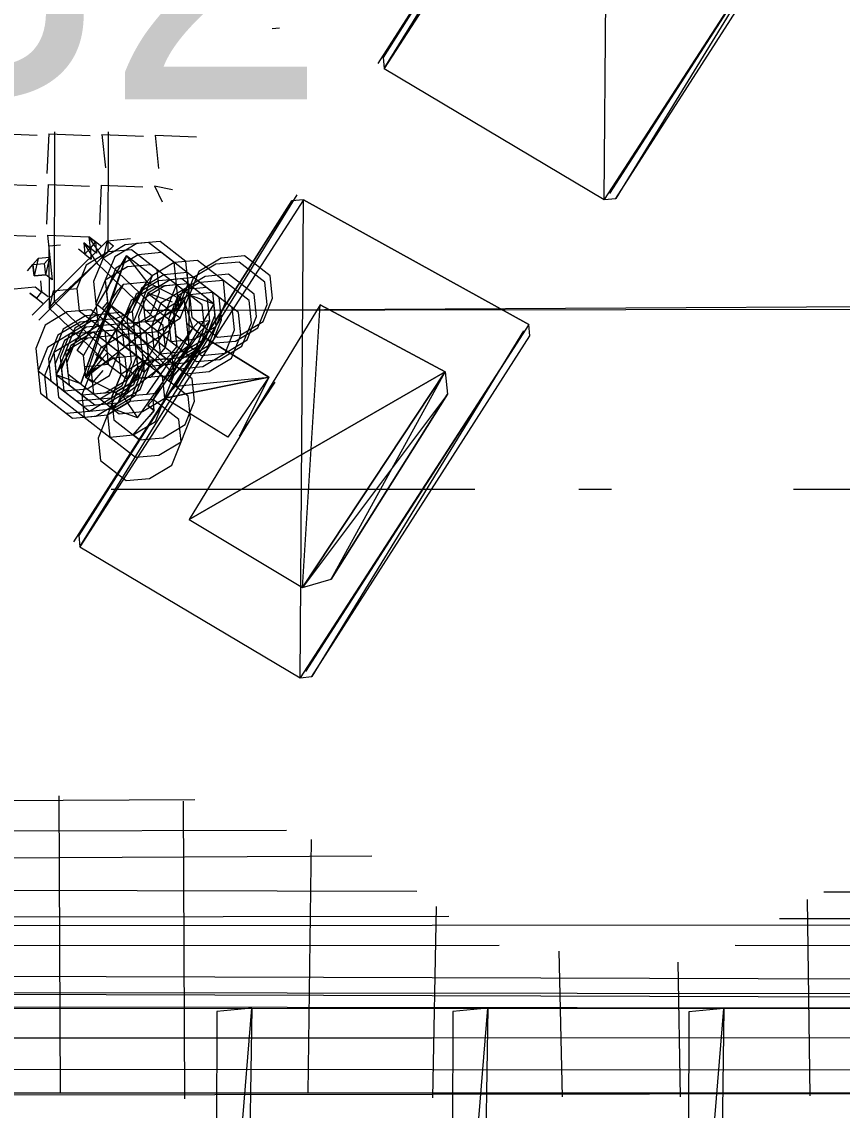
# Paper-space layout '01 Roof Support Layout' of a CAD drawing. Header units: millimetres. Extents: x 5 to 415, y 7 to 290.
# Drawn here: x 128.21 to 134.53, y 107.02 to 115.4 of the extents above; entities that cross this region are included whole.
import ezdxf

# ---------------------------------------------------------------- set-up
doc = ezdxf.new("R2010")
doc.units = ezdxf.units.MM
doc.linetypes.add('B2_DASH_DOT', pattern=[5.25, 2.8, -0.8, 0.25, -1.4])
for name, color, linetype in [('GA_REFERENCE', 253, 'Continuous'), ('TEXT', 7, 'Continuous'), ('UPPER_ROOF', 7, 'Continuous')]:
    doc.layers.add(name, color=color, linetype=linetype)

# ---------------------------------------------------------------- blocks, each defined once
blk = doc.blocks.new('SHEET_01_ROOF')
at = {"layer": 'GA_REFERENCE', "lineweight": 5}
for p, q in [((131.0016, 115.036), (132.6717, 117.7433)), ((132.6312, 117.6963), (130.9521, 115.0745)), ((132.6312, 117.6963), (130.9926, 115.1216)), ((130.9926, 115.1216), (132.6312, 117.6963)), ((132.6312, 117.6963), (130.9926, 115.1216)), ((132.7211, 117.7048), (131.0016, 115.036)), ((132.6954, 114.029), (132.7211, 117.7048)), ((132.6954, 114.029), (132.7211, 117.7048)), ((134.4555, 116.7448), (132.6954, 114.029)), ((134.4555, 116.7448), (132.7359, 114.076)), ((134.415, 116.6978), (132.7853, 114.0375)), ((132.7853, 114.0375), (134.4644, 116.6592)), ((132.7853, 114.0375), (134.4644, 116.6592)), ((130.1394, 115.3435), (130.1971, 115.349)), ((130.9926, 115.1216), (131.0016, 115.036)), ((130.9926, 115.1216), (131.0016, 115.036)), ((131.0016, 115.036), (132.6954, 114.029)), ((131.0016, 115.036), (132.6954, 114.029)), ((131.0016, 115.036), (132.6954, 114.029)), ((128.0117, 114.5377), (128.3309, 114.5246)), ((128.4646, 113.2407), (128.4668, 114.55)), ((128.8785, 113.6255), (128.8793, 114.55)), ((128.4208, 114.5331), (128.407, 114.2293)), ((128.4208, 114.5331), (128.74, 114.52)), ((128.8299, 114.5285), (128.8566, 114.2717)), ((128.8299, 114.5285), (129.149, 114.5154)), ((129.2389, 114.5239), (129.2657, 114.2671)), ((129.2389, 114.5239), (129.5581, 114.5108)), ((128.0069, 114.1483), (128.326, 114.1352)), ((128.4159, 114.1437), (128.4022, 113.8399)), ((128.4159, 114.1437), (128.7351, 114.1306)), ((128.825, 114.1391), (128.8112, 113.8353)), ((128.825, 114.1391), (129.1441, 114.126)), ((129.2341, 114.1345), (129.2924, 114.0103)), ((129.2341, 114.1345), (129.3735, 114.1044)), ((128.6607, 111.3577), (130.3309, 114.0651)), ((132.6954, 114.029), (132.7853, 114.0375)), ((132.6954, 114.029), (132.7853, 114.0375)), ((130.2904, 114.0181), (128.6113, 111.3963)), ((130.2904, 114.0181), (128.6518, 111.4433)), ((128.6518, 111.4433), (130.2904, 114.0181)), ((130.2904, 114.0181), (128.6518, 111.4433)), ((130.3803, 114.0266), (128.6607, 111.3577)), ((130.3803, 114.0266), (130.2904, 114.0181)), ((130.3803, 114.0266), (130.2904, 114.0181)), ((130.3546, 110.3507), (130.3803, 114.0266)), ((130.3546, 110.3507), (130.3803, 114.0266)), ((132.1147, 113.0666), (130.3803, 114.0266)), ((130.3803, 114.0266), (132.1147, 113.0666)), ((132.1147, 113.0666), (130.3803, 114.0266)), ((128.002, 113.7589), (128.3212, 113.7458)), ((128.2937, 113.1382), (128.8696, 113.7111)), ((128.4111, 113.7543), (128.4468, 113.4119)), ((128.4111, 113.7543), (128.7302, 113.7412)), ((128.838, 113.5785), (128.7302, 113.7412)), ((128.7797, 113.7027), (128.7302, 113.7412)), ((128.7302, 113.7412), (128.7797, 113.7027)), ((128.7797, 113.7027), (128.7302, 113.7412)), ((128.7302, 113.7412), (128.7392, 113.6556)), ((128.7797, 113.7027), (128.7392, 113.6556)), ((128.7797, 113.7027), (128.7392, 113.6556)), ((128.8291, 113.6641), (128.7797, 113.7027)), ((128.7797, 113.7027), (128.7886, 113.617)), ((128.7797, 113.7027), (128.7797, 113.7027)), ((128.8696, 113.7111), (128.838, 113.5785)), ((128.8696, 113.7111), (129.0494, 113.7281)), ((128.8696, 113.7111), (128.919, 113.6725)), ((129.1888, 113.698), (129.0089, 113.681)), ((129.1888, 113.698), (129.0089, 113.681)), ((129.1888, 113.698), (129.0089, 113.681)), ((129.1888, 113.698), (129.0089, 113.681)), ((129.2787, 113.7065), (129.0989, 113.6895)), ((129.3864, 113.5438), (129.1888, 113.698)), ((129.3864, 113.5438), (129.1888, 113.698)), ((129.3864, 113.5438), (129.1888, 113.698)), ((129.3864, 113.5438), (129.1888, 113.698)), ((129.4763, 113.5523), (129.2787, 113.7065)), ((128.919, 113.6725), (128.3431, 113.0996)), ((128.5099, 113.6772), (128.42, 113.6687)), ((128.42, 113.6687), (128.4241, 113.1937)), ((128.4646, 113.2407), (128.8785, 113.6255)), ((128.6987, 113.6086), (128.6492, 113.6471)), ((128.7975, 113.5314), (128.6897, 113.6942)), ((128.6897, 113.6942), (128.6987, 113.6086)), ((128.7392, 113.6556), (128.6897, 113.6942)), ((128.6897, 113.6942), (128.7392, 113.6556)), ((128.7392, 113.6556), (128.6987, 113.6086)), ((128.7392, 113.6556), (128.6987, 113.6086)), ((128.8785, 113.6255), (128.7076, 113.523)), ((128.7886, 113.617), (128.7392, 113.6556)), ((128.7392, 113.6556), (128.7481, 113.57)), ((129.0089, 113.681), (128.838, 113.5785)), ((129.0089, 113.681), (128.838, 113.5785)), ((129.0089, 113.681), (128.838, 113.5785)), ((129.0089, 113.681), (128.838, 113.5785)), ((129.0584, 113.6425), (128.8785, 113.6255)), ((129.0989, 113.6895), (128.9279, 113.587)), ((129.256, 113.4883), (129.0584, 113.6425)), ((129.2876, 113.6209), (129.1078, 113.6039)), ((129.2876, 113.6209), (129.1078, 113.6039)), ((129.2876, 113.6209), (129.1078, 113.6039)), ((129.2876, 113.6209), (129.1078, 113.6039)), ((129.4852, 113.4667), (129.2876, 113.6209)), ((129.4852, 113.4667), (129.2876, 113.6209)), ((129.4852, 113.4667), (129.2876, 113.6209)), ((129.4852, 113.4667), (129.2876, 113.6209)), ((128.2985, 113.5276), (128.339, 113.5746)), ((128.2985, 113.5276), (128.3884, 113.5361)), ((128.339, 113.5746), (128.3074, 113.442)), ((128.4289, 113.5831), (128.339, 113.5746)), ((128.3884, 113.5361), (128.4289, 113.5831)), ((128.3884, 113.5361), (128.4289, 113.5831)), ((128.3973, 113.4505), (128.3884, 113.5361)), ((128.3973, 113.4505), (128.4289, 113.5831)), ((128.4776, 112.6801), (129.0179, 113.5954)), ((129.0179, 113.5954), (128.6664, 112.6115)), ((128.6664, 112.6115), (129.0179, 113.5954)), ((128.6987, 113.6086), (128.7481, 113.57)), ((128.7069, 112.6586), (129.0179, 113.5954)), ((128.838, 113.5785), (128.766, 113.3988)), ((128.838, 113.5785), (128.766, 113.3988)), ((128.838, 113.5785), (128.766, 113.3988)), ((128.838, 113.5785), (128.766, 113.3988)), ((129.2512, 113.0989), (128.7975, 113.5314)), ((129.2917, 113.1459), (128.838, 113.5785)), ((128.9279, 113.587), (128.8559, 113.4073)), ((129.1078, 113.6039), (128.9369, 113.5014)), ((129.1078, 113.6039), (128.9369, 113.5014)), ((129.1078, 113.6039), (128.9369, 113.5014)), ((129.1078, 113.6039), (128.9369, 113.5014)), ((129.0179, 113.5954), (129.175, 113.3942)), ((129.0179, 113.5954), (129.175, 113.3942)), ((129.2155, 113.4412), (129.0179, 113.5954)), ((129.3864, 113.5438), (129.2155, 113.4412)), ((129.5662, 113.5608), (129.3864, 113.5438)), ((129.4042, 113.3726), (129.3864, 113.5438)), ((129.4042, 113.3726), (129.3864, 113.5438)), ((129.4042, 113.3726), (129.3864, 113.5438)), ((129.4042, 113.3726), (129.3864, 113.5438)), ((129.4942, 113.3811), (129.4763, 113.5523)), ((129.7056, 113.5307), (129.5347, 113.4281)), ((129.7639, 113.4066), (129.5662, 113.5608)), ((129.7461, 113.5777), (129.5752, 113.4752)), ((129.8854, 113.5477), (129.7056, 113.5307)), ((129.9259, 113.5948), (129.7461, 113.5777)), ((130.083, 113.3935), (129.8854, 113.5477)), ((130.1236, 113.4405), (129.9259, 113.5948)), ((128.258, 113.4806), (128.2985, 113.5276)), ((128.2985, 113.5276), (128.3074, 113.442)), ((128.3074, 113.442), (128.2985, 113.5276)), ((128.3973, 113.4505), (128.3074, 113.442)), ((128.3074, 113.442), (128.3973, 113.4505)), ((128.4468, 113.4119), (128.3973, 113.4505)), ((128.3973, 113.4505), (128.3973, 113.4505)), ((128.7076, 113.523), (128.6355, 113.3433)), ((129.0268, 113.5099), (128.8559, 113.4073)), ((128.9369, 113.5014), (128.8648, 113.3217)), ((128.9369, 113.5014), (128.8648, 113.3217)), ((128.9369, 113.5014), (128.8648, 113.3217)), ((128.9369, 113.5014), (128.8648, 113.3217)), ((129.2066, 113.5268), (129.0268, 113.5099)), ((129.3054, 113.4497), (129.1345, 113.3472)), ((129.3054, 113.4497), (129.1345, 113.3472)), ((129.3054, 113.4497), (129.1345, 113.3472)), ((129.3054, 113.4497), (129.1345, 113.3472)), ((129.3054, 113.4497), (129.1345, 113.3472)), ((129.3054, 113.4497), (129.1345, 113.3472)), ((129.3054, 113.4497), (129.1345, 113.3472)), ((129.3054, 113.4497), (129.1345, 113.3472)), ((129.4042, 113.3726), (129.2066, 113.5268)), ((129.2738, 113.3171), (129.256, 113.4883)), ((129.4852, 113.4667), (129.3054, 113.4497)), ((129.4852, 113.4667), (129.3054, 113.4497)), ((129.4852, 113.4667), (129.3054, 113.4497)), ((129.4852, 113.4667), (129.3054, 113.4497)), ((129.4852, 113.4667), (129.3054, 113.4497)), ((129.4852, 113.4667), (129.3054, 113.4497)), ((129.4852, 113.4667), (129.3054, 113.4497)), ((129.4852, 113.4667), (129.3054, 113.4497)), ((129.6829, 113.3125), (129.4852, 113.4667)), ((129.5031, 113.2955), (129.4852, 113.4667)), ((129.5031, 113.2955), (129.4852, 113.4667)), ((129.6829, 113.3125), (129.4852, 113.4667)), ((129.6829, 113.3125), (129.4852, 113.4667)), ((129.5031, 113.2955), (129.4852, 113.4667)), ((129.5031, 113.2955), (129.4852, 113.4667)), ((129.6829, 113.3125), (129.4852, 113.4667)), ((129.6829, 113.3125), (129.4852, 113.4667)), ((129.6829, 113.3125), (129.4852, 113.4667)), ((129.6829, 113.3125), (129.4852, 113.4667)), ((129.6829, 113.3125), (129.4852, 113.4667)), ((129.5752, 113.4752), (129.5031, 113.2955)), ((129.8044, 113.4536), (129.6246, 113.4366)), ((130.002, 113.2994), (129.8044, 113.4536)), ((128.3568, 113.4035), (128.3658, 113.3179)), ((128.9952, 113.3772), (128.689, 112.8298)), ((129.175, 113.3942), (128.7069, 112.6586)), ((128.7069, 112.6586), (129.175, 113.3942)), ((128.766, 113.3988), (128.7838, 113.2276)), ((128.766, 113.3988), (128.7838, 113.2276)), ((128.766, 113.3988), (128.7838, 113.2276)), ((128.766, 113.3988), (128.7838, 113.2276)), ((128.8559, 113.4073), (128.7838, 113.2276)), ((128.8559, 113.4073), (128.8737, 113.2361)), ((128.9547, 113.3302), (128.9952, 113.3772)), ((128.9952, 113.3772), (129.175, 113.3942)), ((129.0624, 113.1675), (129.175, 113.3942)), ((129.2649, 113.4027), (129.094, 113.3001)), ((129.2649, 113.4027), (129.094, 113.3001)), ((129.2649, 113.4027), (129.094, 113.3001)), ((129.2649, 113.4027), (129.094, 113.3001)), ((129.2649, 113.4027), (129.094, 113.3001)), ((129.2649, 113.4027), (129.094, 113.3001)), ((129.2649, 113.4027), (129.094, 113.3001)), ((129.2649, 113.4027), (129.094, 113.3001)), ((129.2155, 113.4412), (129.1434, 113.2616)), ((129.3143, 113.3641), (129.1434, 113.2616)), ((129.175, 113.3942), (129.2155, 113.4412)), ((129.175, 113.3942), (129.4626, 113.2485)), ((129.3548, 113.4112), (129.1839, 113.3086)), ((129.3548, 113.4112), (129.1839, 113.3086)), ((129.3548, 113.4112), (129.1839, 113.3086)), ((129.3548, 113.4112), (129.1839, 113.3086)), ((129.4042, 113.3726), (129.2244, 113.3556)), ((129.4447, 113.4197), (129.2649, 113.4027)), ((129.4447, 113.4197), (129.2649, 113.4027)), ((129.4447, 113.4197), (129.2649, 113.4027)), ((129.4447, 113.4197), (129.2649, 113.4027)), ((129.4447, 113.4197), (129.2649, 113.4027)), ((129.4447, 113.4197), (129.2649, 113.4027)), ((129.4447, 113.4197), (129.2649, 113.4027)), ((129.4447, 113.4197), (129.2649, 113.4027)), ((129.4942, 113.3811), (129.3143, 113.3641)), ((129.3322, 113.193), (129.4042, 113.3726)), ((129.3322, 113.193), (129.4042, 113.3726)), ((129.3322, 113.193), (129.4042, 113.3726)), ((129.3322, 113.193), (129.4042, 113.3726)), ((129.5347, 113.4281), (129.3548, 113.4112)), ((129.5347, 113.4281), (129.3548, 113.4112)), ((129.5347, 113.4281), (129.3548, 113.4112)), ((129.5347, 113.4281), (129.3548, 113.4112)), ((129.6019, 113.2184), (129.4042, 113.3726)), ((129.4221, 113.2014), (129.4042, 113.3726)), ((129.5841, 113.3896), (129.4132, 113.287)), ((129.5841, 113.3896), (129.4132, 113.287)), ((129.4221, 113.2014), (129.4942, 113.3811)), ((129.6424, 113.2654), (129.4447, 113.4197)), ((129.6424, 113.2654), (129.4447, 113.4197)), ((129.6424, 113.2654), (129.4447, 113.4197)), ((129.6424, 113.2654), (129.4447, 113.4197)), ((129.6424, 113.2654), (129.4447, 113.4197)), ((129.6424, 113.2654), (129.4447, 113.4197)), ((129.6424, 113.2654), (129.4447, 113.4197)), ((129.6424, 113.2654), (129.4447, 113.4197)), ((129.6246, 113.4366), (129.4537, 113.3341)), ((129.5347, 113.4281), (129.4626, 113.2485)), ((129.6918, 113.2269), (129.4942, 113.3811)), ((129.7323, 113.2739), (129.5347, 113.4281)), ((129.7323, 113.2739), (129.5347, 113.4281)), ((129.7323, 113.2739), (129.5347, 113.4281)), ((129.7323, 113.2739), (129.5347, 113.4281)), ((129.7639, 113.4066), (129.5841, 113.3896)), ((129.7639, 113.4066), (129.5841, 113.3896)), ((129.7817, 113.2354), (129.7639, 113.4066)), ((129.9615, 113.2523), (129.7639, 113.4066)), ((129.9615, 113.2523), (129.7639, 113.4066)), ((130.1009, 113.2223), (130.083, 113.3935)), ((130.1414, 113.2693), (130.1236, 113.4405)), ((128.0466, 113.331), (128.3164, 113.3564)), ((128.3253, 113.2708), (128.2759, 113.3094)), ((128.2759, 113.3094), (128.3253, 113.2708)), ((128.3164, 113.3564), (128.3658, 113.3179)), ((128.3658, 113.3179), (128.3253, 113.2708)), ((128.3658, 113.3179), (128.3253, 113.2708)), ((128.4152, 113.2793), (128.3658, 113.3179)), ((128.4557, 113.3264), (128.4241, 113.1937)), ((128.4557, 113.3264), (128.6355, 113.3433)), ((128.6355, 113.3433), (128.6534, 113.1721)), ((128.6396, 112.8683), (128.9547, 113.3302)), ((128.8648, 113.3217), (128.8826, 113.1505)), ((128.8648, 113.3217), (128.8826, 113.1505)), ((128.8648, 113.3217), (128.8826, 113.1505)), ((128.8648, 113.3217), (128.8826, 113.1505)), ((129.094, 113.3001), (129.0219, 113.1205)), ((129.094, 113.3001), (129.0219, 113.1205)), ((129.094, 113.3001), (129.0219, 113.1205)), ((129.094, 113.3001), (129.0219, 113.1205)), ((129.094, 113.3001), (129.0219, 113.1205)), ((129.094, 113.3001), (129.0219, 113.1205)), ((129.094, 113.3001), (129.0219, 113.1205)), ((129.094, 113.3001), (129.0219, 113.1205)), ((129.2244, 113.3556), (129.0535, 113.2531)), ((129.1345, 113.3472), (129.0624, 113.1675)), ((129.1345, 113.3472), (129.0624, 113.1675)), ((129.1345, 113.3472), (129.0624, 113.1675)), ((129.1345, 113.3472), (129.0624, 113.1675)), ((129.1345, 113.3472), (129.0624, 113.1675)), ((129.1345, 113.3472), (129.0624, 113.1675)), ((129.1345, 113.3472), (129.0624, 113.1675)), ((129.1345, 113.3472), (129.0624, 113.1675)), ((129.1839, 113.3086), (129.1118, 113.1289)), ((129.1839, 113.3086), (129.1118, 113.1289)), ((129.1839, 113.3086), (129.1118, 113.1289)), ((129.1839, 113.3086), (129.1118, 113.1289)), ((129.3727, 113.24), (129.1839, 113.3086)), ((129.1839, 113.3086), (129.3816, 113.1544)), ((129.2018, 113.1374), (129.2738, 113.3171)), ((129.4537, 113.3341), (129.2828, 113.2315)), ((129.5031, 113.2955), (129.3322, 113.193)), ((129.4132, 113.287), (129.3411, 113.1074)), ((129.4132, 113.287), (129.3411, 113.1074)), ((129.4537, 113.3341), (129.3816, 113.1544)), ((129.4132, 113.287), (129.3816, 113.1544)), ((129.4626, 113.2485), (129.4132, 113.287)), ((129.431, 113.1159), (129.5031, 113.2955)), ((129.431, 113.1159), (129.5031, 113.2955)), ((129.431, 113.1159), (129.5031, 113.2955)), ((129.431, 113.1159), (129.5031, 113.2955)), ((129.6335, 113.351), (129.4537, 113.3341)), ((129.4982, 112.9061), (129.5031, 113.2955)), ((129.6829, 113.3125), (129.5031, 113.2955)), ((129.5031, 113.2955), (129.5209, 113.1243)), ((129.5031, 113.2955), (129.6918, 113.2269)), ((129.8311, 113.1968), (129.6335, 113.351)), ((129.7007, 113.1413), (129.6829, 113.3125)), ((129.7007, 113.1413), (129.6829, 113.3125)), ((129.7007, 113.1413), (129.6829, 113.3125)), ((129.7007, 113.1413), (129.6829, 113.3125)), ((129.7007, 113.1413), (129.6829, 113.3125)), ((129.7007, 113.1413), (129.6829, 113.3125)), ((129.7007, 113.1413), (129.6829, 113.3125)), ((129.7007, 113.1413), (129.6829, 113.3125)), ((129.8805, 113.1583), (129.6829, 113.3125)), ((130.0199, 113.1282), (130.002, 113.2994)), ((128.3253, 113.2708), (128.3747, 113.2323)), ((128.4241, 113.1937), (128.4646, 113.2407)), ((128.4646, 113.2407), (128.9183, 112.8082)), ((129.4626, 113.2485), (128.7069, 112.6586)), ((129.4626, 113.2485), (128.7069, 112.6586)), ((128.7838, 113.2276), (128.9814, 113.0734)), ((128.7838, 113.2276), (128.9814, 113.0734)), ((128.7838, 113.2276), (128.9814, 113.0734)), ((128.7838, 113.2276), (128.9814, 113.0734)), ((128.7838, 113.2276), (128.8016, 113.0565)), ((128.8332, 113.1891), (128.8737, 113.2361)), ((128.8737, 113.2361), (129.0713, 113.0819)), ((128.8737, 113.2361), (129.3857, 112.6794)), ((129.0535, 113.2531), (128.9814, 113.0734)), ((128.9944, 112.5129), (129.4626, 113.2485)), ((128.9944, 112.5129), (129.4626, 113.2485)), ((129.1434, 113.2616), (129.0713, 113.0819)), ((129.1434, 113.2616), (129.1613, 113.0904)), ((129.1523, 113.176), (138.3633, 113.2241)), ((129.2828, 113.2315), (129.2107, 113.0518)), ((129.2512, 113.0989), (129.4221, 113.2014)), ((129.35, 113.0218), (129.4221, 113.2014)), ((129.3816, 113.1544), (129.4626, 113.2485)), ((129.4626, 113.2485), (129.5298, 113.0387)), ((129.4626, 113.2485), (129.4804, 113.0773)), ((129.4626, 113.2485), (129.4982, 112.9061)), ((129.4626, 113.2485), (129.4982, 112.9061)), ((129.6918, 113.2269), (129.4982, 112.9061)), ((130.51, 113.2177), (129.5016, 111.5667)), ((130.51, 113.2177), (129.5016, 111.5667)), ((130.51, 113.2177), (129.5016, 111.5667)), ((129.6197, 113.0472), (129.6019, 113.2184)), ((129.6602, 113.0943), (129.6424, 113.2654)), ((129.6602, 113.0943), (129.6424, 113.2654)), ((129.6602, 113.0943), (129.6424, 113.2654)), ((129.6602, 113.0943), (129.6424, 113.2654)), ((129.6602, 113.0943), (129.6424, 113.2654)), ((129.6602, 113.0943), (129.6424, 113.2654)), ((129.6602, 113.0943), (129.6424, 113.2654)), ((129.6602, 113.0943), (129.6424, 113.2654)), ((129.7096, 113.0557), (129.6918, 113.2269)), ((129.7096, 113.0557), (129.7817, 113.2354)), ((129.7501, 113.1028), (129.7323, 113.2739)), ((129.7501, 113.1028), (129.7323, 113.2739)), ((129.7501, 113.1028), (129.7323, 113.2739)), ((129.7501, 113.1028), (129.7323, 113.2739)), ((129.849, 113.0257), (129.8311, 113.1968)), ((129.9794, 113.0812), (129.9615, 113.2523)), ((129.9794, 113.0812), (129.9615, 113.2523)), ((130.0288, 113.0426), (130.1009, 113.2223)), ((130.0693, 113.0897), (130.1414, 113.2693)), ((130.3732, 111.0439), (130.51, 113.2177)), ((130.3732, 111.0439), (130.51, 113.2177)), ((130.51, 113.2177), (131.4715, 112.7034)), ((131.4715, 112.7034), (130.51, 113.2177)), ((131.4715, 112.7034), (130.51, 113.2177)), ((128.5635, 113.1636), (128.3926, 113.0611)), ((128.4241, 113.1937), (128.8778, 112.7611)), ((128.7028, 113.1336), (128.5319, 113.031)), ((128.7433, 113.1806), (128.5635, 113.1636)), ((128.7927, 113.142), (128.6218, 113.0395)), ((128.6534, 113.1721), (128.851, 113.0179)), ((128.8826, 113.1505), (128.7028, 113.1336)), ((128.9409, 113.0264), (128.7433, 113.1806)), ((128.932, 113.112), (128.7522, 113.095)), ((128.932, 113.112), (128.7522, 113.095)), ((128.932, 113.112), (128.7522, 113.095)), ((128.932, 113.112), (128.7522, 113.095)), ((128.9725, 113.159), (128.7927, 113.142)), ((129.2957, 112.6709), (128.8332, 113.1891)), ((128.8826, 113.1505), (129.0803, 112.9963)), ((128.8826, 113.1505), (129.0803, 112.9963)), ((128.8826, 113.1505), (129.0803, 112.9963)), ((128.8826, 113.1505), (129.0803, 112.9963)), ((129.0803, 112.9963), (128.8826, 113.1505)), ((128.932, 113.112), (129.0624, 113.1675)), ((129.1297, 112.9578), (128.932, 113.112)), ((129.1297, 112.9578), (128.932, 113.112)), ((129.1297, 112.9578), (128.932, 113.112)), ((129.1297, 112.9578), (128.932, 113.112)), ((129.1702, 113.0048), (128.9725, 113.159)), ((129.0219, 113.1205), (129.0398, 112.9493)), ((129.0219, 113.1205), (129.0398, 112.9493)), ((129.0219, 113.1205), (129.0398, 112.9493)), ((129.0219, 113.1205), (129.0398, 112.9493)), ((129.0219, 113.1205), (129.0398, 112.9493)), ((129.0219, 113.1205), (129.0398, 112.9493)), ((129.0219, 113.1205), (129.0398, 112.9493)), ((129.0219, 113.1205), (129.0398, 112.9493)), ((129.0309, 113.0349), (129.2018, 113.1374)), ((129.0624, 113.1675), (129.0803, 112.9963)), ((129.0624, 113.1675), (129.0803, 112.9963)), ((129.0624, 113.1675), (129.0803, 112.9963)), ((129.0624, 113.1675), (129.0803, 112.9963)), ((129.0624, 113.1675), (129.0803, 112.9963)), ((129.0624, 113.1675), (129.0803, 112.9963)), ((129.0624, 113.1675), (129.0803, 112.9963)), ((129.0624, 113.1675), (129.0803, 112.9963)), ((129.1118, 113.1289), (129.1297, 112.9578)), ((129.1118, 113.1289), (129.1297, 112.9578)), ((129.1118, 113.1289), (129.1297, 112.9578)), ((129.1118, 113.1289), (129.1297, 112.9578)), ((138.4127, 113.1856), (129.1523, 113.176)), ((129.1613, 113.0904), (129.3322, 113.193)), ((129.1613, 113.0904), (129.3322, 113.193)), ((129.1613, 113.0904), (129.3322, 113.193)), ((129.1613, 113.0904), (129.3322, 113.193)), ((129.3322, 113.193), (129.2601, 113.0133)), ((129.2601, 113.0133), (129.431, 113.1159)), ((129.2601, 113.0133), (129.431, 113.1159)), ((129.2601, 113.0133), (129.431, 113.1159)), ((129.2601, 113.0133), (129.431, 113.1159)), ((129.3411, 113.1074), (129.2917, 113.1459)), ((129.431, 113.1159), (129.3816, 113.1544)), ((129.3816, 113.1544), (129.3994, 112.9832)), ((129.5209, 113.1243), (129.7186, 112.9701)), ((129.6286, 112.9616), (129.7007, 113.1413)), ((129.6286, 112.9616), (129.7007, 113.1413)), ((129.6286, 112.9616), (129.7007, 113.1413)), ((129.6286, 112.9616), (129.7007, 113.1413)), ((129.6286, 112.9616), (129.7007, 113.1413)), ((129.6286, 112.9616), (129.7007, 113.1413)), ((129.6286, 112.9616), (129.7007, 113.1413)), ((129.6286, 112.9616), (129.7007, 113.1413)), ((129.8984, 112.9871), (129.8805, 113.1583)), ((129.9478, 112.9485), (130.0199, 113.1282)), ((128.3926, 113.0611), (128.3205, 112.8814)), ((128.5319, 113.031), (128.4598, 112.8513)), ((128.6623, 113.0865), (128.4914, 112.984)), ((128.6623, 113.0865), (128.4914, 112.984)), ((128.6623, 113.0865), (128.4914, 112.984)), ((128.7117, 113.048), (128.5408, 112.9454)), ((128.7117, 113.048), (128.5408, 112.9454)), ((128.7117, 113.048), (128.5408, 112.9454)), ((128.7117, 113.048), (128.5408, 112.9454)), ((128.7117, 113.048), (128.5408, 112.9454)), ((128.7117, 113.048), (128.5408, 112.9454)), ((128.7117, 113.048), (128.5408, 112.9454)), ((128.7117, 113.048), (128.5408, 112.9454)), ((128.7117, 113.048), (128.5408, 112.9454)), ((128.6218, 113.0395), (128.5497, 112.8598)), ((128.7522, 113.095), (128.5813, 112.9925)), ((128.7522, 113.095), (128.5813, 112.9925)), ((128.7522, 113.095), (128.5813, 112.9925)), ((128.7522, 113.095), (128.5813, 112.9925)), ((128.8016, 113.0565), (128.6307, 112.9539)), ((128.8421, 113.1035), (128.6623, 113.0865)), ((128.8421, 113.1035), (128.6623, 113.0865)), ((128.8421, 113.1035), (128.6623, 113.0865)), ((128.8915, 113.0649), (128.7117, 113.048)), ((128.8915, 113.0649), (128.7117, 113.048)), ((128.8915, 113.0649), (128.7117, 113.048)), ((128.8915, 113.0649), (128.7117, 113.048)), ((128.8915, 113.0649), (128.7117, 113.048)), ((128.8915, 113.0649), (128.7117, 113.048)), ((128.8915, 113.0649), (128.7117, 113.048)), ((128.8915, 113.0649), (128.7117, 113.048)), ((128.8915, 113.0649), (128.7117, 113.048)), ((128.9814, 113.0734), (128.8016, 113.0565)), ((128.8016, 113.0565), (128.9993, 112.9023)), ((129.0398, 112.9493), (128.8421, 113.1035)), ((129.0398, 112.9493), (128.8421, 113.1035)), ((129.0398, 112.9493), (128.8421, 113.1035)), ((128.851, 113.0179), (129.0309, 113.0349)), ((129.0892, 112.9107), (128.8915, 113.0649)), ((129.0892, 112.9107), (128.8915, 113.0649)), ((129.0892, 112.9107), (128.8915, 113.0649)), ((129.0892, 112.9107), (128.8915, 113.0649)), ((129.0892, 112.9107), (128.8915, 113.0649)), ((129.0892, 112.9107), (128.8915, 113.0649)), ((129.0892, 112.9107), (128.8915, 113.0649)), ((129.0892, 112.9107), (128.8915, 113.0649)), ((129.0892, 112.9107), (128.8915, 113.0649)), ((128.9814, 113.0734), (129.1613, 113.0904)), ((128.9814, 113.0734), (129.1613, 113.0904)), ((128.9814, 113.0734), (129.1613, 113.0904)), ((128.9814, 113.0734), (129.1613, 113.0904)), ((128.9814, 113.0734), (128.9993, 112.9023)), ((129.1791, 112.9192), (128.9814, 113.0734)), ((129.0713, 113.0819), (129.2512, 113.0989)), ((129.0713, 113.0819), (129.0892, 112.9107)), ((129.1613, 113.0904), (129.3589, 112.9362)), ((129.1743, 112.5298), (129.5298, 113.0387)), ((129.2107, 113.0518), (129.2285, 112.8807)), ((129.2237, 112.4913), (129.5298, 113.0387)), ((129.3006, 113.0603), (129.2512, 113.0989)), ((129.3095, 112.9747), (129.3006, 113.0603)), ((129.3905, 113.0688), (129.3411, 113.1074)), ((129.3411, 113.1074), (129.35, 113.0218)), ((129.3411, 113.1074), (129.3589, 112.9362)), ((129.3411, 113.1074), (129.3589, 112.9362)), ((129.3905, 113.0688), (129.3411, 113.1074)), ((129.3994, 112.9832), (129.3905, 113.0688)), ((129.4804, 113.0773), (129.6781, 112.9231)), ((129.5298, 113.0387), (129.5703, 113.0858)), ((129.5792, 113.0002), (129.5298, 113.0387)), ((129.5298, 113.0387), (129.5792, 113.0002)), ((129.5387, 112.9532), (129.7096, 113.0557)), ((129.5476, 112.8676), (129.6197, 113.0472)), ((129.6602, 113.0943), (129.5703, 113.0858)), ((129.6197, 113.0472), (129.5703, 113.0858)), ((129.5792, 113.0002), (129.6197, 113.0472)), ((129.5881, 112.9146), (129.6602, 113.0943)), ((129.5881, 112.9146), (129.6602, 113.0943)), ((129.5881, 112.9146), (129.6602, 113.0943)), ((129.5881, 112.9146), (129.6602, 113.0943)), ((129.5881, 112.9146), (129.6602, 113.0943)), ((129.5881, 112.9146), (129.6602, 113.0943)), ((129.5881, 112.9146), (129.6602, 113.0943)), ((129.5881, 112.9146), (129.6602, 113.0943)), ((129.6197, 113.0472), (129.6602, 113.0943)), ((129.6376, 112.8761), (129.7096, 113.0557)), ((129.6781, 112.9231), (129.7501, 113.1028)), ((129.6781, 112.9231), (129.7501, 113.1028)), ((129.6781, 112.9231), (129.7501, 113.1028)), ((129.6781, 112.9231), (129.7501, 113.1028)), ((129.8579, 112.9401), (130.0288, 113.0426)), ((129.8984, 112.9871), (130.0693, 113.0897)), ((129.9073, 112.9015), (129.9794, 113.0812)), ((129.9073, 112.9015), (129.9794, 113.0812)), ((132.1147, 113.0666), (130.3546, 110.3507)), ((132.1147, 113.0666), (130.3951, 110.3977)), ((132.1236, 112.981), (132.1147, 113.0666)), ((132.1236, 112.981), (132.1147, 113.0666)), ((128.5813, 112.9925), (128.4104, 112.8899)), ((128.4914, 112.984), (128.4193, 112.8043)), ((128.4914, 112.984), (128.4193, 112.8043)), ((128.4914, 112.984), (128.4193, 112.8043)), ((128.6307, 112.9539), (128.4598, 112.8513)), ((128.5408, 112.9454), (128.4687, 112.7658)), ((128.5408, 112.9454), (128.4687, 112.7658)), ((128.5408, 112.9454), (128.4687, 112.7658)), ((128.5408, 112.9454), (128.4687, 112.7658)), ((128.5408, 112.9454), (128.4687, 112.7658)), ((128.5408, 112.9454), (128.4687, 112.7658)), ((128.5408, 112.9454), (128.4687, 112.7658)), ((128.5408, 112.9454), (128.4687, 112.7658)), ((128.5408, 112.9454), (128.4687, 112.7658)), ((128.5813, 112.9925), (128.5092, 112.8128)), ((128.5813, 112.9925), (128.5092, 112.8128)), ((128.5813, 112.9925), (128.5092, 112.8128)), ((128.5813, 112.9925), (128.5092, 112.8128)), ((128.7206, 112.9624), (128.5497, 112.8598)), ((128.6307, 112.9539), (128.5586, 112.7742)), ((128.7611, 113.0094), (128.5813, 112.9925)), ((128.7611, 113.0094), (128.5902, 112.9069)), ((128.7611, 113.0094), (128.5902, 112.9069)), ((128.8105, 112.9709), (128.6307, 112.9539)), ((128.9004, 112.9794), (128.7206, 112.9624)), ((128.9409, 113.0264), (128.7611, 113.0094)), ((128.9409, 113.0264), (128.7611, 113.0094)), ((128.9588, 112.8552), (128.7611, 113.0094)), ((129.0082, 112.8167), (128.8105, 112.9709)), ((128.9904, 112.9878), (128.8194, 112.8853)), ((128.851, 113.0179), (128.8689, 112.8467)), ((129.0981, 112.8251), (128.9004, 112.9794)), ((129.1386, 112.8722), (128.9409, 113.0264)), ((128.9588, 112.8552), (128.9409, 113.0264)), ((129.1386, 112.8722), (128.9409, 113.0264)), ((129.1702, 113.0048), (128.9904, 112.9878)), ((129.0576, 112.7781), (129.0398, 112.9493)), ((129.0576, 112.7781), (129.0398, 112.9493)), ((129.0398, 112.9493), (129.2374, 112.7951)), ((129.0398, 112.9493), (129.2374, 112.7951)), ((129.0398, 112.9493), (129.2374, 112.7951)), ((129.0398, 112.9493), (129.2374, 112.7951)), ((129.0398, 112.9493), (129.2374, 112.7951)), ((129.0398, 112.9493), (129.2374, 112.7951)), ((129.0398, 112.9493), (129.2374, 112.7951)), ((129.0398, 112.9493), (129.2374, 112.7951)), ((129.0576, 112.7781), (129.0398, 112.9493)), ((129.0803, 112.9963), (129.2601, 113.0133)), ((129.0803, 112.9963), (129.2601, 113.0133)), ((129.0803, 112.9963), (129.2601, 113.0133)), ((129.0803, 112.9963), (129.2601, 113.0133)), ((129.0803, 112.9963), (129.2779, 112.8421)), ((129.0803, 112.9963), (129.2779, 112.8421)), ((129.0803, 112.9963), (129.2779, 112.8421)), ((129.0803, 112.9963), (129.2779, 112.8421)), ((129.0803, 112.9963), (129.2779, 112.8421)), ((129.0803, 112.9963), (129.2779, 112.8421)), ((129.0803, 112.9963), (129.2779, 112.8421)), ((129.0803, 112.9963), (129.2779, 112.8421)), ((129.0981, 112.8251), (129.0803, 112.9963)), ((129.1297, 112.9578), (129.3273, 112.8036)), ((129.1297, 112.9578), (129.3273, 112.8036)), ((129.1297, 112.9578), (129.3273, 112.8036)), ((129.1297, 112.9578), (129.3273, 112.8036)), ((129.1475, 112.7866), (129.1297, 112.9578)), ((129.1475, 112.7866), (129.1297, 112.9578)), ((129.1475, 112.7866), (129.1297, 112.9578)), ((129.1475, 112.7866), (129.1297, 112.9578)), ((129.3678, 112.8506), (129.1702, 113.0048)), ((129.188, 112.8336), (129.1702, 113.0048)), ((129.1791, 112.9192), (129.35, 113.0218)), ((129.5792, 113.0002), (129.2237, 112.4913)), ((129.2601, 113.0133), (129.2779, 112.8421)), ((129.3184, 112.8892), (129.3095, 112.9747)), ((129.3184, 112.8892), (129.35, 113.0218)), ((129.3589, 112.9362), (129.5387, 112.9532)), ((129.6286, 112.9616), (129.3946, 112.5938)), ((129.6286, 112.9616), (129.3946, 112.5938)), ((129.3994, 112.9832), (129.5971, 112.829)), ((129.4083, 112.8976), (129.3994, 112.9832)), ((129.4577, 112.8591), (129.6286, 112.9616)), ((129.4577, 112.8591), (129.6286, 112.9616)), ((129.4577, 112.8591), (129.6286, 112.9616)), ((129.4577, 112.8591), (129.6286, 112.9616)), ((129.4577, 112.8591), (129.6286, 112.9616)), ((129.4577, 112.8591), (129.6286, 112.9616)), ((129.4577, 112.8591), (129.6286, 112.9616)), ((129.4577, 112.8591), (129.6286, 112.9616)), ((130.1139, 112.6617), (129.6286, 112.9616)), ((129.6286, 112.9616), (130.1139, 112.6617)), ((129.7186, 112.9701), (129.8984, 112.9871)), ((129.7769, 112.846), (129.849, 113.0257)), ((129.7769, 112.846), (129.9478, 112.9485)), ((129.8263, 112.8074), (129.8984, 112.9871)), ((132.0742, 113.0196), (130.4446, 110.3592)), ((130.4446, 110.3592), (132.1236, 112.981)), ((130.4446, 110.3592), (132.1236, 112.981)), ((128.3205, 112.8814), (128.3383, 112.7102)), ((128.4104, 112.8899), (128.3383, 112.7102)), ((128.5497, 112.8598), (128.4776, 112.6801)), ((128.5902, 112.9069), (128.5181, 112.7272)), ((128.5902, 112.9069), (128.5181, 112.7272)), ((128.5497, 112.8598), (128.5675, 112.6887)), ((128.689, 112.8298), (128.6396, 112.8683)), ((128.8194, 112.8853), (128.7474, 112.7056)), ((129.4982, 112.9061), (128.9944, 112.5129)), ((129.4982, 112.9061), (128.9944, 112.5129)), ((128.9993, 112.9023), (129.1791, 112.9192)), ((128.9993, 112.9023), (129.1969, 112.748)), ((129.107, 112.7396), (129.0892, 112.9107)), ((129.107, 112.7396), (129.0892, 112.9107)), ((129.107, 112.7396), (129.0892, 112.9107)), ((129.107, 112.7396), (129.0892, 112.9107)), ((129.107, 112.7396), (129.0892, 112.9107)), ((129.107, 112.7396), (129.0892, 112.9107)), ((129.107, 112.7396), (129.0892, 112.9107)), ((129.0892, 112.9107), (129.2868, 112.7565)), ((129.107, 112.7396), (129.0892, 112.9107)), ((129.107, 112.7396), (129.0892, 112.9107)), ((129.1022, 112.3502), (129.4982, 112.9061)), ((129.1022, 112.3502), (129.4982, 112.9061)), ((129.1564, 112.701), (129.1386, 112.8722)), ((129.1564, 112.701), (129.1386, 112.8722)), ((129.1969, 112.748), (129.1791, 112.9192)), ((129.2285, 112.8807), (129.4262, 112.7265)), ((129.2779, 112.8421), (129.3184, 112.8892)), ((129.2779, 112.8421), (129.4577, 112.8591)), ((129.2779, 112.8421), (129.4577, 112.8591)), ((129.2779, 112.8421), (129.4577, 112.8591)), ((129.2779, 112.8421), (129.4577, 112.8591)), ((129.2779, 112.8421), (129.4577, 112.8591)), ((129.2779, 112.8421), (129.4577, 112.8591)), ((129.2779, 112.8421), (129.4577, 112.8591)), ((129.2779, 112.8421), (129.4577, 112.8591)), ((129.3452, 112.6324), (129.4982, 112.9061)), ((129.5476, 112.8676), (129.3452, 112.6324)), ((129.3452, 112.6324), (129.5476, 112.8676)), ((129.3589, 112.9362), (129.5566, 112.782)), ((129.3589, 112.9362), (129.5566, 112.782)), ((129.3678, 112.8506), (129.4083, 112.8976)), ((129.3767, 112.765), (129.5476, 112.8676)), ((129.5476, 112.8676), (129.3946, 112.5938)), ((129.4172, 112.8121), (129.5881, 112.9146)), ((129.4172, 112.8121), (129.5881, 112.9146)), ((129.4172, 112.8121), (129.5881, 112.9146)), ((129.4172, 112.8121), (129.5881, 112.9146)), ((129.4172, 112.8121), (129.5881, 112.9146)), ((129.4172, 112.8121), (129.5881, 112.9146)), ((129.4172, 112.8121), (129.5881, 112.9146)), ((129.4172, 112.8121), (129.5881, 112.9146)), ((129.4667, 112.7735), (129.6376, 112.8761)), ((129.4982, 112.9061), (129.5476, 112.8676)), ((129.5072, 112.8205), (129.6781, 112.9231)), ((129.5072, 112.8205), (129.6781, 112.9231)), ((129.5072, 112.8205), (129.6781, 112.9231)), ((129.5072, 112.8205), (129.6781, 112.9231)), ((129.6781, 112.9231), (129.8579, 112.9401)), ((129.7364, 112.799), (129.9073, 112.9015)), ((129.7364, 112.799), (129.9073, 112.9015)), ((128.4598, 112.8513), (128.3877, 112.6716)), ((128.4193, 112.8043), (128.4371, 112.6331)), ((128.4193, 112.8043), (128.4371, 112.6331)), ((128.4193, 112.8043), (128.4371, 112.6331)), ((128.4598, 112.8513), (128.4776, 112.6801)), ((128.5092, 112.8128), (128.527, 112.6416)), ((128.5092, 112.8128), (128.527, 112.6416)), ((128.5092, 112.8128), (128.527, 112.6416)), ((128.5092, 112.8128), (128.527, 112.6416)), ((128.7069, 112.6586), (128.689, 112.8298)), ((128.9183, 112.8082), (128.7474, 112.7056)), ((128.779, 112.8382), (128.8284, 112.7997)), ((128.8284, 112.7997), (128.7879, 112.7527)), ((128.8284, 112.7997), (128.8689, 112.8467)), ((128.8778, 112.7611), (128.8284, 112.7997)), ((128.8689, 112.8467), (128.8689, 112.8467)), ((128.8689, 112.8467), (128.8778, 112.7611)), ((128.8867, 112.6756), (128.9588, 112.8552)), ((129.0981, 112.8251), (128.9183, 112.8082)), ((128.9183, 112.8082), (128.9677, 112.7696)), ((128.9766, 112.684), (128.9588, 112.8552)), ((129.1475, 112.7866), (128.9766, 112.684)), ((129.1475, 112.7866), (128.9766, 112.684)), ((129.1475, 112.7866), (128.9766, 112.684)), ((129.1475, 112.7866), (128.9766, 112.684)), ((129.1475, 112.7866), (128.9766, 112.684)), ((128.9855, 112.5985), (129.0576, 112.7781)), ((128.9855, 112.5985), (129.0576, 112.7781)), ((128.9855, 112.5985), (129.0576, 112.7781)), ((129.026, 112.6455), (129.0082, 112.8167)), ((129.026, 112.6455), (129.0981, 112.8251)), ((129.0754, 112.6069), (129.1475, 112.7866)), ((129.0754, 112.6069), (129.1475, 112.7866)), ((129.0754, 112.6069), (129.1475, 112.7866)), ((129.0754, 112.6069), (129.1475, 112.7866)), ((129.1159, 112.654), (129.0981, 112.8251)), ((129.2957, 112.6709), (129.0981, 112.8251)), ((129.2374, 112.7951), (129.107, 112.7396)), ((129.1159, 112.654), (129.188, 112.8336)), ((129.3273, 112.8036), (129.1475, 112.7866)), ((129.3273, 112.8036), (129.1475, 112.7866)), ((129.3273, 112.8036), (129.1475, 112.7866)), ((129.3273, 112.8036), (129.1475, 112.7866)), ((129.3273, 112.8036), (129.1475, 112.7866)), ((129.1969, 112.748), (129.2374, 112.7951)), ((129.2374, 112.7951), (129.2779, 112.8421)), ((129.2374, 112.7951), (129.4172, 112.8121)), ((129.2374, 112.7951), (129.4172, 112.8121)), ((129.2374, 112.7951), (129.4172, 112.8121)), ((129.2374, 112.7951), (129.4172, 112.8121)), ((129.2374, 112.7951), (129.4172, 112.8121)), ((129.2374, 112.7951), (129.4172, 112.8121)), ((129.2374, 112.7951), (129.4172, 112.8121)), ((129.2374, 112.7951), (129.4172, 112.8121)), ((129.2779, 112.8421), (129.4756, 112.6879)), ((129.2868, 112.7565), (129.3273, 112.8036)), ((129.3273, 112.8036), (129.3678, 112.8506)), ((129.3273, 112.8036), (129.5072, 112.8205)), ((129.3273, 112.8036), (129.5072, 112.8205)), ((129.3273, 112.8036), (129.5072, 112.8205)), ((129.3273, 112.8036), (129.5072, 112.8205)), ((129.525, 112.6494), (129.3273, 112.8036)), ((129.525, 112.6494), (129.3273, 112.8036)), ((129.525, 112.6494), (129.3273, 112.8036)), ((129.525, 112.6494), (129.3273, 112.8036)), ((129.525, 112.6494), (129.3273, 112.8036)), ((129.3857, 112.6794), (129.3678, 112.8506)), ((129.5566, 112.782), (129.7364, 112.799)), ((129.5566, 112.782), (129.7364, 112.799)), ((129.5971, 112.829), (129.7769, 112.846)), ((129.606, 112.7434), (129.7769, 112.846)), ((129.6554, 112.7049), (129.8263, 112.8074)), ((128.3383, 112.7102), (128.3561, 112.539)), ((128.3383, 112.7102), (128.5359, 112.556)), ((128.4687, 112.7658), (128.4865, 112.5945)), ((128.4687, 112.7658), (128.4865, 112.5945)), ((128.4687, 112.7658), (128.4865, 112.5945)), ((128.4687, 112.7658), (128.4865, 112.5945)), ((128.4687, 112.7658), (128.4865, 112.5945)), ((128.4687, 112.7658), (128.4865, 112.5945)), ((128.4687, 112.7658), (128.4865, 112.5945)), ((128.4687, 112.7658), (128.4865, 112.5945)), ((128.4687, 112.7658), (128.4865, 112.5945)), ((128.5181, 112.7272), (128.5359, 112.556)), ((128.5181, 112.7272), (128.5359, 112.556)), ((128.5586, 112.7742), (128.5764, 112.603)), ((128.7474, 112.7056), (128.6752, 112.5259)), ((128.698, 112.7442), (128.7879, 112.7527)), ((128.7879, 112.7527), (128.7069, 112.6586)), ((128.7474, 112.7056), (128.7652, 112.5344)), ((128.8373, 112.7141), (128.7563, 112.62)), ((128.7879, 112.7527), (128.8778, 112.7611)), ((128.8778, 112.7611), (128.9272, 112.7226)), ((128.9272, 112.7226), (128.9766, 112.684)), ((128.9677, 112.7696), (129.0171, 112.7311)), ((129.107, 112.7396), (128.9944, 112.5129)), ((129.0171, 112.7311), (129.0665, 112.6925)), ((129.026, 112.6455), (129.0665, 112.6925)), ((129.0349, 112.5599), (129.107, 112.7396)), ((129.0349, 112.5599), (129.107, 112.7396)), ((129.0349, 112.5599), (129.107, 112.7396)), ((129.0349, 112.5599), (129.107, 112.7396)), ((129.0349, 112.5599), (129.107, 112.7396)), ((129.0349, 112.5599), (129.107, 112.7396)), ((129.0349, 112.5599), (129.107, 112.7396)), ((129.0349, 112.5599), (129.107, 112.7396)), ((129.0349, 112.5599), (129.107, 112.7396)), ((129.0665, 112.6925), (129.107, 112.7396)), ((129.0665, 112.6925), (129.1159, 112.654)), ((129.0843, 112.5213), (129.1564, 112.701)), ((129.0843, 112.5213), (129.1564, 112.701)), ((129.107, 112.7396), (129.1564, 112.701)), ((129.1248, 112.5684), (129.1969, 112.748)), ((129.1564, 112.701), (129.1969, 112.748)), ((129.1969, 112.748), (129.3767, 112.765)), ((129.2058, 112.6625), (129.2463, 112.7095)), ((129.2463, 112.7095), (129.2868, 112.7565)), ((129.2868, 112.7565), (129.4667, 112.7735)), ((129.4262, 112.7265), (129.606, 112.7434)), ((129.4756, 112.6879), (129.6554, 112.7049)), ((129.5016, 111.5667), (131.4715, 112.7034)), ((131.4715, 112.7034), (129.5016, 111.5667)), ((131.4715, 112.7034), (129.5016, 111.5667)), ((131.4715, 112.7034), (130.3732, 111.0439)), ((131.4715, 112.7034), (130.3732, 111.0439)), ((130.3732, 111.0439), (131.4715, 112.7034)), ((130.3732, 111.0439), (131.4715, 112.7034)), ((130.5935, 111.108), (131.4715, 112.7034)), ((130.5935, 111.108), (131.4715, 112.7034)), ((131.4715, 112.7034), (131.4894, 112.5322)), ((131.4715, 112.7034), (131.4894, 112.5322)), ((128.3877, 112.6716), (128.4055, 112.5005)), ((128.4371, 112.6331), (128.6348, 112.4789)), ((128.4371, 112.6331), (128.6348, 112.4789)), ((128.4371, 112.6331), (128.6348, 112.4789)), ((128.4776, 112.6801), (128.4954, 112.5089)), ((128.4776, 112.6801), (128.6752, 112.5259)), ((128.6664, 112.6115), (128.4776, 112.6801)), ((128.527, 112.6416), (128.7247, 112.4874)), ((128.527, 112.6416), (128.7247, 112.4874)), ((128.527, 112.6416), (128.7247, 112.4874)), ((128.527, 112.6416), (128.7247, 112.4874)), ((128.5675, 112.6887), (128.7652, 112.5344)), ((128.7563, 112.62), (128.7069, 112.6586)), ((128.7069, 112.6586), (128.9944, 112.5129)), ((128.7158, 112.573), (128.8867, 112.6756)), ((128.8551, 112.5429), (129.026, 112.6455)), ((128.9045, 112.5044), (128.9766, 112.684)), ((128.9766, 112.684), (128.9045, 112.5044)), ((128.9766, 112.684), (128.9045, 112.5044)), ((128.9766, 112.684), (128.9045, 112.5044)), ((128.9766, 112.684), (128.9045, 112.5044)), ((128.9766, 112.684), (128.9045, 112.5044)), ((128.945, 112.5514), (129.1159, 112.654)), ((129.1159, 112.654), (128.945, 112.5514)), ((129.1159, 112.654), (128.945, 112.5514)), ((129.1159, 112.654), (128.945, 112.5514)), ((129.1159, 112.654), (128.945, 112.5514)), ((128.9539, 112.4658), (129.026, 112.6455)), ((128.9766, 112.684), (129.026, 112.6455)), ((129.0438, 112.4743), (129.1159, 112.654)), ((129.2957, 112.6709), (129.1159, 112.654)), ((129.2957, 112.6709), (129.1159, 112.654)), ((129.2957, 112.6709), (129.1159, 112.654)), ((129.2957, 112.6709), (129.1159, 112.654)), ((129.1159, 112.654), (129.2058, 112.6625)), ((129.2957, 112.6709), (129.3857, 112.6794)), ((129.3136, 112.4998), (129.2957, 112.6709)), ((129.4934, 112.5167), (129.2957, 112.6709)), ((129.4934, 112.5167), (129.2957, 112.6709)), ((129.4934, 112.5167), (129.2957, 112.6709)), ((129.4934, 112.5167), (129.2957, 112.6709)), ((129.3136, 112.4998), (129.3857, 112.6794)), ((130.1139, 112.6617), (129.3136, 112.4998)), ((129.3136, 112.4998), (130.1139, 112.6617)), ((129.3946, 112.5938), (129.3452, 112.6324)), ((129.3946, 112.5938), (130.1139, 112.6617)), ((129.3946, 112.5938), (130.1139, 112.6617)), ((129.5428, 112.4782), (129.525, 112.6494)), ((129.5428, 112.4782), (129.525, 112.6494)), ((129.5428, 112.4782), (129.525, 112.6494)), ((129.5428, 112.4782), (129.525, 112.6494)), ((129.5428, 112.4782), (129.525, 112.6494)), ((130.1139, 112.6617), (129.7988, 112.1998)), ((130.1139, 112.6617), (129.7988, 112.1998)), ((130.1139, 112.6617), (129.8888, 112.2083)), ((129.8888, 112.2083), (130.1633, 112.6231)), ((128.3561, 112.539), (128.5538, 112.3848)), ((128.4865, 112.5945), (128.6842, 112.4403)), ((128.4865, 112.5945), (128.6842, 112.4403)), ((128.4865, 112.5945), (128.6842, 112.4403)), ((128.4865, 112.5945), (128.6842, 112.4403)), ((128.4865, 112.5945), (128.6842, 112.4403)), ((128.4865, 112.5945), (128.6842, 112.4403)), ((128.4865, 112.5945), (128.6842, 112.4403)), ((128.4865, 112.5945), (128.6842, 112.4403)), ((128.4865, 112.5945), (128.6842, 112.4403)), ((128.5359, 112.556), (128.7158, 112.573)), ((128.5359, 112.556), (128.7336, 112.4018)), ((128.5359, 112.556), (128.7336, 112.4018)), ((128.5764, 112.603), (128.7741, 112.4488)), ((128.6752, 112.5259), (128.8551, 112.5429)), ((128.6752, 112.5259), (128.6931, 112.3547)), ((128.7652, 112.5344), (128.945, 112.5514)), ((128.7652, 112.5344), (128.9629, 112.3802)), ((128.8146, 112.4959), (128.9855, 112.5985)), ((128.8146, 112.4959), (128.9855, 112.5985)), ((128.8146, 112.4959), (128.9855, 112.5985)), ((128.864, 112.4573), (129.0349, 112.5599)), ((128.864, 112.4573), (129.0349, 112.5599)), ((128.864, 112.4573), (129.0349, 112.5599)), ((128.864, 112.4573), (129.0349, 112.5599)), ((128.864, 112.4573), (129.0349, 112.5599)), ((128.864, 112.4573), (129.0349, 112.5599)), ((128.864, 112.4573), (129.0349, 112.5599)), ((128.864, 112.4573), (129.0349, 112.5599)), ((128.864, 112.4573), (129.0349, 112.5599)), ((128.945, 112.5514), (128.8729, 112.3717)), ((128.945, 112.5514), (128.8729, 112.3717)), ((128.945, 112.5514), (128.8729, 112.3717)), ((128.945, 112.5514), (128.8729, 112.3717)), ((128.9045, 112.5044), (129.0754, 112.6069)), ((128.9045, 112.5044), (129.0754, 112.6069)), ((128.9045, 112.5044), (129.0754, 112.6069)), ((128.9045, 112.5044), (129.0754, 112.6069)), ((128.9539, 112.4658), (129.1248, 112.5684)), ((129.1743, 112.5298), (128.9944, 112.5129)), ((129.2642, 112.5383), (129.1743, 112.5298)), ((129.3136, 112.4998), (129.3946, 112.5938)), ((131.4894, 112.5322), (130.3732, 111.0439)), ((131.4894, 112.5322), (130.3732, 111.0439)), ((131.4894, 112.5322), (130.5935, 111.108)), ((130.5935, 111.108), (131.4894, 112.5322)), ((128.4055, 112.5005), (128.6032, 112.3462)), ((128.4954, 112.5089), (128.6931, 112.3547)), ((128.6348, 112.4789), (128.8146, 112.4959)), ((128.6348, 112.4789), (128.8146, 112.4959)), ((128.6348, 112.4789), (128.8146, 112.4959)), ((128.6842, 112.4403), (128.864, 112.4573)), ((128.6842, 112.4403), (128.864, 112.4573)), ((128.6842, 112.4403), (128.864, 112.4573)), ((128.6842, 112.4403), (128.864, 112.4573)), ((128.6842, 112.4403), (128.864, 112.4573)), ((128.6842, 112.4403), (128.864, 112.4573)), ((128.6842, 112.4403), (128.864, 112.4573)), ((128.6842, 112.4403), (128.864, 112.4573)), ((128.6842, 112.4403), (128.864, 112.4573)), ((128.7247, 112.4874), (128.9045, 112.5044)), ((128.7247, 112.4874), (128.9045, 112.5044)), ((128.7247, 112.4874), (128.9045, 112.5044)), ((128.7247, 112.4874), (128.9045, 112.5044)), ((128.7336, 112.4018), (128.9045, 112.5044)), ((128.7741, 112.4488), (128.9539, 112.4658)), ((128.783, 112.3632), (128.9539, 112.4658)), ((128.8729, 112.3717), (129.0438, 112.4743)), ((129.0438, 112.4743), (128.8729, 112.3717)), ((128.9045, 112.5044), (128.9223, 112.3332)), ((128.9045, 112.5044), (128.9223, 112.3332)), ((128.9045, 112.5044), (128.9223, 112.3332)), ((128.9045, 112.5044), (128.9223, 112.3332)), ((128.9045, 112.5044), (128.9223, 112.3332)), ((128.9134, 112.4188), (129.0843, 112.5213)), ((128.9134, 112.4188), (129.0843, 112.5213)), ((128.9134, 112.4188), (128.9944, 112.5129)), ((128.9944, 112.5129), (129.1022, 112.3502)), ((128.9944, 112.5129), (129.1022, 112.3502)), ((129.2237, 112.4913), (129.0438, 112.4743)), ((129.1427, 112.3972), (129.3136, 112.4998)), ((129.2237, 112.4913), (129.1832, 112.4442)), ((129.1832, 112.4442), (129.2326, 112.4057)), ((129.2326, 112.4057), (129.1832, 112.4442)), ((129.2326, 112.4057), (129.2237, 112.4913)), ((129.4213, 112.3371), (129.2237, 112.4913)), ((129.2415, 112.3201), (129.3136, 112.4998)), ((129.7988, 112.1998), (129.3136, 112.4998)), ((129.4707, 112.2985), (129.5428, 112.4782)), ((129.4707, 112.2985), (129.5428, 112.4782)), ((129.4707, 112.2985), (129.5428, 112.4782)), ((129.4707, 112.2985), (129.5428, 112.4782)), ((129.4707, 112.2985), (129.5428, 112.4782)), ((129.5112, 112.3456), (129.4934, 112.5167)), ((129.5112, 112.3456), (129.4934, 112.5167)), ((129.5112, 112.3456), (129.4934, 112.5167)), ((129.5112, 112.3456), (129.4934, 112.5167)), ((128.5538, 112.3848), (128.7336, 112.4018)), ((128.6032, 112.3462), (128.783, 112.3632)), ((128.6931, 112.3547), (128.8729, 112.3717)), ((128.7336, 112.4018), (128.9134, 112.4188)), ((128.7336, 112.4018), (128.9134, 112.4188)), ((128.8729, 112.3717), (128.8008, 112.192)), ((128.8729, 112.3717), (128.8907, 112.2005)), ((128.8729, 112.3717), (128.8907, 112.2005)), ((128.8729, 112.3717), (128.8907, 112.2005)), ((128.8729, 112.3717), (128.8907, 112.2005)), ((129.1022, 112.3502), (128.9134, 112.4188)), ((128.9629, 112.3802), (129.1427, 112.3972)), ((129.0706, 112.2175), (129.1921, 112.3587)), ((129.2326, 112.4057), (129.1921, 112.3587)), ((129.1921, 112.3587), (129.2326, 112.4057)), ((128.6931, 112.3547), (128.8907, 112.2005)), ((128.9223, 112.3332), (129.12, 112.1789)), ((128.9223, 112.3332), (129.12, 112.1789)), ((128.9223, 112.3332), (129.12, 112.1789)), ((128.9223, 112.3332), (129.12, 112.1789)), ((128.9223, 112.3332), (129.12, 112.1789)), ((129.0706, 112.2175), (129.2415, 112.3201)), ((129.2998, 112.196), (129.4707, 112.2985)), ((129.2998, 112.196), (129.4707, 112.2985)), ((129.2998, 112.196), (129.4707, 112.2985)), ((129.2998, 112.196), (129.4707, 112.2985)), ((129.2998, 112.196), (129.4707, 112.2985)), ((129.4392, 112.1659), (129.4213, 112.3371)), ((129.4392, 112.1659), (129.5112, 112.3456)), ((129.4392, 112.1659), (129.5112, 112.3456)), ((129.4392, 112.1659), (129.5112, 112.3456)), ((129.4392, 112.1659), (129.5112, 112.3456)), ((128.8008, 112.192), (128.8187, 112.0209)), ((128.8907, 112.2005), (129.0706, 112.2175)), ((128.8907, 112.2005), (129.0884, 112.0463)), ((128.8907, 112.2005), (129.0884, 112.0463)), ((128.8907, 112.2005), (129.0884, 112.0463)), ((128.8907, 112.2005), (129.0884, 112.0463)), ((129.12, 112.1789), (129.0706, 112.2175)), ((129.12, 112.1789), (129.2998, 112.196)), ((129.12, 112.1789), (129.2998, 112.196)), ((129.12, 112.1789), (129.2998, 112.196)), ((129.12, 112.1789), (129.2998, 112.196)), ((129.12, 112.1789), (129.2998, 112.196)), ((129.2682, 112.0633), (129.4392, 112.1659)), ((129.2682, 112.0633), (129.4392, 112.1659)), ((129.2682, 112.0633), (129.4392, 112.1659)), ((129.2682, 112.0633), (129.4392, 112.1659)), ((129.367, 111.9862), (129.4392, 112.1659)), ((129.0884, 112.0463), (129.2682, 112.0633)), ((129.0884, 112.0463), (129.2682, 112.0633)), ((129.0884, 112.0463), (129.2682, 112.0633)), ((129.0884, 112.0463), (129.2682, 112.0633)), ((128.8187, 112.0209), (129.0163, 111.8667)), ((129.1961, 111.8836), (129.367, 111.9862)), ((129.0163, 111.8667), (129.1961, 111.8836)), ((129.5016, 111.5667), (130.3732, 111.0439)), ((129.5016, 111.5667), (130.3732, 111.0439)), ((128.6518, 111.4433), (128.6607, 111.3577)), ((128.6518, 111.4433), (128.6607, 111.3577)), ((128.6607, 111.3577), (130.3546, 110.3507)), ((128.6607, 111.3577), (130.3546, 110.3507)), ((128.6607, 111.3577), (130.3546, 110.3507)), ((130.3732, 111.0439), (130.5935, 111.108)), ((130.3732, 111.0439), (130.5935, 111.108)), ((130.3546, 110.3507), (130.4446, 110.3592)), ((130.3546, 110.3507), (130.4446, 110.3592)), ((128.4973, 109.4408), (128.5088, 107.1514)), ((129.5447, 109.4099), (127.6386, 109.4029)), ((129.4547, 109.4014), (129.4662, 107.1121)), ((130.2502, 109.174), (123.215, 109.1584)), ((130.4389, 109.1054), (130.4148, 107.1584)), ((130.9063, 108.9767), (123.1923, 108.9401)), ((131.2523, 108.7068), (123.1696, 108.7219)), ((139.1057, 108.7132), (134.3855, 108.7)), ((131.4005, 108.5911), (131.3722, 107.1191)), ((134.2551, 108.6444), (134.2763, 107.1338)), ((131.4994, 108.514), (123.147, 108.5037)), ((173.0902, 108.463), (104.9947, 108.4329)), ((139.083, 108.495), (134.0437, 108.4948)), ((131.8857, 108.2912), (123.1243, 108.2855)), ((139.0603, 108.2767), (133.7018, 108.2897)), ((132.3442, 108.248), (132.3702, 107.1268)), ((133.2612, 108.1617), (133.2783, 107.1261)), ((139.087, 108.02), (123.1016, 108.0672)), ((163.3438, 107.889), (124.3872, 107.9292)), ((124.3872, 107.9292), (163.3527, 107.8034)), ((124.3872, 107.9292), (163.3527, 107.8034)), ((139.0644, 107.8018), (117.8599, 107.8319)), ((163.3527, 107.8034), (124.4455, 107.8051)), ((163.3527, 107.8034), (124.4455, 107.8051)), ((129.7021, 104.4117), (129.9838, 107.8092)), ((129.7021, 104.4117), (129.9838, 107.8092)), ((129.714, 107.7837), (129.7021, 104.4117)), ((129.9838, 107.8092), (129.714, 107.7837)), ((129.9838, 107.8092), (129.714, 107.7837)), ((129.9838, 107.8092), (129.9314, 104.3901)), ((131.5182, 104.4102), (131.7999, 107.8077)), ((131.5182, 104.4102), (131.7999, 107.8077)), ((131.5301, 107.7822), (131.5182, 104.4102)), ((131.7999, 107.8077), (131.5301, 107.7822)), ((131.7999, 107.8077), (131.5301, 107.7822)), ((131.7999, 107.8077), (131.7475, 104.3886)), ((133.3344, 104.4087), (133.616, 107.8062)), ((133.3344, 104.4087), (133.616, 107.8062)), ((133.3463, 107.7808), (133.3344, 104.4087)), ((133.616, 107.8062), (133.3463, 107.7808)), ((133.616, 107.8062), (133.3463, 107.7808)), ((133.616, 107.8062), (133.5636, 104.3871)), ((173.0894, 107.5986), (104.994, 107.5685)), ((139.0417, 107.5835), (117.7967, 107.5666)), ((139.0685, 107.3268), (117.7741, 107.3484)), ((139.0863, 107.1556), (106.0859, 107.1097)), ((139.0863, 107.1556), (106.1264, 107.1568))]:
    blk.add_line(p, q, dxfattribs=at)
at = {"layer": 'UPPER_ROOF', "linetype": 'B2_DASH_DOT', "lineweight": 18}
blk.add_line((107.9, 111.8), (173.9, 111.8), dxfattribs=at)
at = {"layer": 'TEXT'}
blk.add_text('B2', height=2.3, dxfattribs=at).set_placement((126.8, 114.8))

psp = doc.layouts.new('01 Roof Support Layout')

# ---------------------------------------------------------------- block references
psp.add_blockref('SHEET_01_ROOF', (0, 0))

doc.saveas('drawing.dxf')
